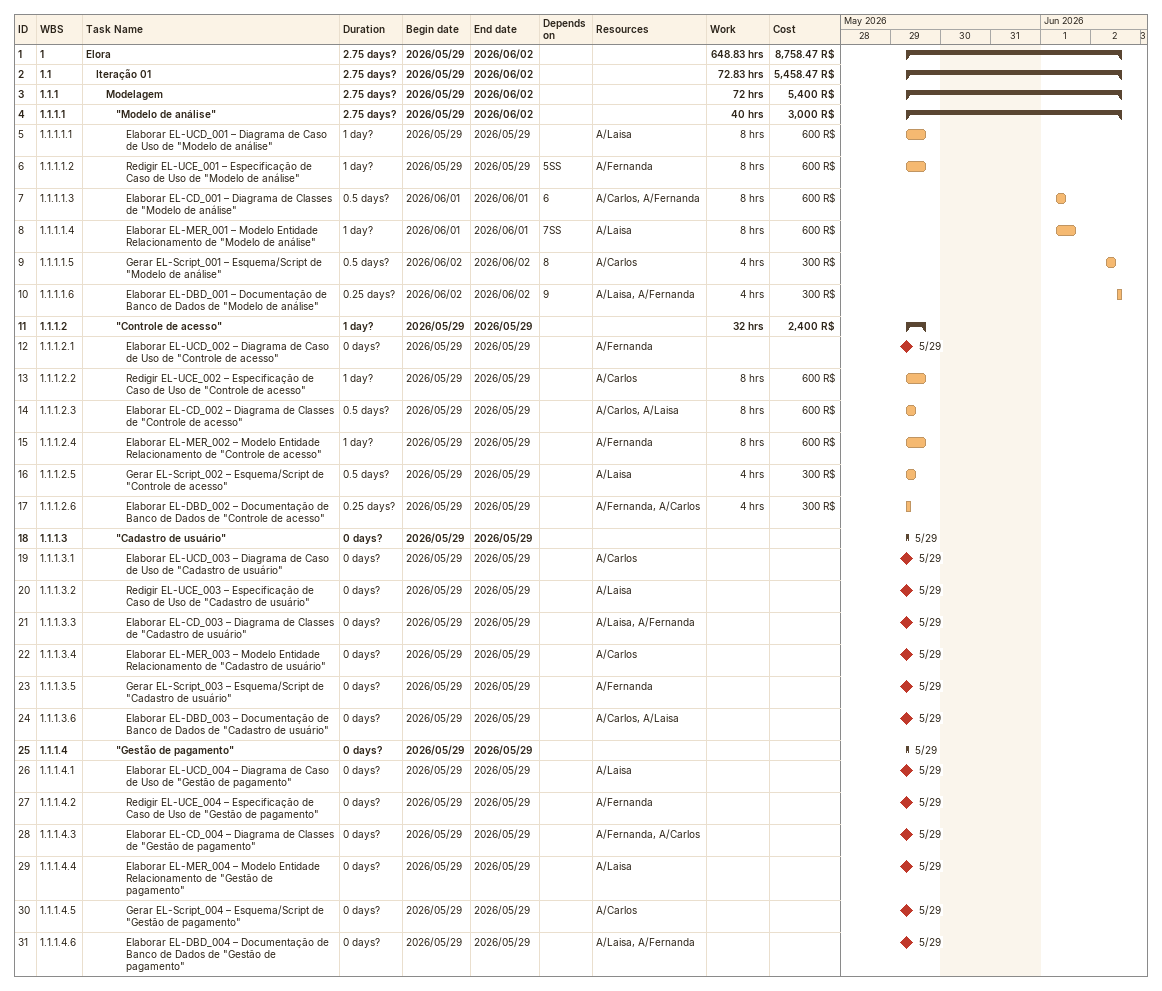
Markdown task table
| ID | WBS | Task | Duration | Start | Finish | Predecessors | Resources | Work (h) | Cost (R$) |
|---|---|---|---|---|---|---|---|---|---|
| 1 | 1 | **Elora** | 2.75d? | 2026-05-29 | 2026-06-02 |  |  | 648.83 | 8758.47 |
| 2 | 1.1 | **Iteração 01** | 2.75d? | 2026-05-29 | 2026-06-02 |  |  | 72.83 | 5458.47 |
| 3 | 1.1.1 | **Modelagem** | 2.75d? | 2026-05-29 | 2026-06-02 |  |  | 72 | 5400 |
| 4 | 1.1.1.1 | **"Modelo de análise"** | 2.75d? | 2026-05-29 | 2026-06-02 |  |  | 40 | 3000 |
| 5 | 1.1.1.1.1 | Elaborar EL-UCD_001 – Diagrama de Caso de Uso de "Modelo de análise" | 1d? | 2026-05-29 | 2026-05-29 |  | A/Laisa | 8 | 600 |
| 6 | 1.1.1.1.2 | Redigir EL-UCE_001 – Especificação de Caso de Uso de "Modelo de análise" | 1d? | 2026-05-29 | 2026-05-29 | 5SS | A/Fernanda | 8 | 600 |
| 7 | 1.1.1.1.3 | Elaborar EL-CD_001 – Diagrama de Classes de "Modelo de análise" | 0.5d? | 2026-06-01 | 2026-06-01 | 6 | A/Carlos, A/Fernanda | 8 | 600 |
| 8 | 1.1.1.1.4 | Elaborar EL-MER_001 – Modelo Entidade Relacionamento de "Modelo de análise" | 1d? | 2026-06-01 | 2026-06-01 | 7SS | A/Laisa | 8 | 600 |
| 9 | 1.1.1.1.5 | Gerar EL-Script_001 – Esquema/Script de "Modelo de análise" | 0.5d? | 2026-06-02 | 2026-06-02 | 8 | A/Carlos | 4 | 300 |
| 10 | 1.1.1.1.6 | Elaborar EL-DBD_001 – Documentação de Banco de Dados de "Modelo de análise" | 0.25d? | 2026-06-02 | 2026-06-02 | 9 | A/Laisa, A/Fernanda | 4 | 300 |
| 11 | 1.1.1.2 | **"Controle de acesso"** | 1d? | 2026-05-29 | 2026-05-29 |  |  | 32 | 2400 |
| 12 | 1.1.1.2.1 | Elaborar EL-UCD_002 – Diagrama de Caso de Uso de "Controle de acesso" | 0d? | 2026-05-29 | 2026-05-29 |  | A/Fernanda |  |  |
| 13 | 1.1.1.2.2 | Redigir EL-UCE_002 – Especificação de Caso de Uso de "Controle de acesso" | 1d? | 2026-05-29 | 2026-05-29 |  | A/Carlos | 8 | 600 |
| 14 | 1.1.1.2.3 | Elaborar EL-CD_002 – Diagrama de Classes de "Controle de acesso" | 0.5d? | 2026-05-29 | 2026-05-29 |  | A/Carlos, A/Laisa | 8 | 600 |
| 15 | 1.1.1.2.4 | Elaborar EL-MER_002 – Modelo Entidade Relacionamento de "Controle de acesso" | 1d? | 2026-05-29 | 2026-05-29 |  | A/Fernanda | 8 | 600 |
| 16 | 1.1.1.2.5 | Gerar EL-Script_002 – Esquema/Script de "Controle de acesso" | 0.5d? | 2026-05-29 | 2026-05-29 |  | A/Laisa | 4 | 300 |
| 17 | 1.1.1.2.6 | Elaborar EL-DBD_002 – Documentação de Banco de Dados de "Controle de acesso" | 0.25d? | 2026-05-29 | 2026-05-29 |  | A/Fernanda, A/Carlos | 4 | 300 |
| 18 | 1.1.1.3 | **"Cadastro de usuário"** | 0d? | 2026-05-29 | 2026-05-29 |  |  |  |  |
| 19 | 1.1.1.3.1 | Elaborar EL-UCD_003 – Diagrama de Caso de Uso de "Cadastro de usuário" | 0d? | 2026-05-29 | 2026-05-29 |  | A/Carlos |  |  |
| 20 | 1.1.1.3.2 | Redigir EL-UCE_003 – Especificação de Caso de Uso de "Cadastro de usuário" | 0d? | 2026-05-29 | 2026-05-29 |  | A/Laisa |  |  |
| 21 | 1.1.1.3.3 | Elaborar EL-CD_003 – Diagrama de Classes de "Cadastro de usuário" | 0d? | 2026-05-29 | 2026-05-29 |  | A/Laisa, A/Fernanda |  |  |
| 22 | 1.1.1.3.4 | Elaborar EL-MER_003 – Modelo Entidade Relacionamento de "Cadastro de usuário" | 0d? | 2026-05-29 | 2026-05-29 |  | A/Carlos |  |  |
| 23 | 1.1.1.3.5 | Gerar EL-Script_003 – Esquema/Script de "Cadastro de usuário" | 0d? | 2026-05-29 | 2026-05-29 |  | A/Fernanda |  |  |
| 24 | 1.1.1.3.6 | Elaborar EL-DBD_003 – Documentação de Banco de Dados de "Cadastro de usuário" | 0d? | 2026-05-29 | 2026-05-29 |  | A/Carlos, A/Laisa |  |  |
| 25 | 1.1.1.4 | **"Gestão de pagamento"** | 0d? | 2026-05-29 | 2026-05-29 |  |  |  |  |
| 26 | 1.1.1.4.1 | Elaborar EL-UCD_004 – Diagrama de Caso de Uso de "Gestão de pagamento" | 0d? | 2026-05-29 | 2026-05-29 |  | A/Laisa |  |  |
| 27 | 1.1.1.4.2 | Redigir EL-UCE_004 – Especificação de Caso de Uso de "Gestão de pagamento" | 0d? | 2026-05-29 | 2026-05-29 |  | A/Fernanda |  |  |
| 28 | 1.1.1.4.3 | Elaborar EL-CD_004 – Diagrama de Classes de "Gestão de pagamento" | 0d? | 2026-05-29 | 2026-05-29 |  | A/Fernanda, A/Carlos |  |  |
| 29 | 1.1.1.4.4 | Elaborar EL-MER_004 – Modelo Entidade Relacionamento de "Gestão de pagamento" | 0d? | 2026-05-29 | 2026-05-29 |  | A/Laisa |  |  |
| 30 | 1.1.1.4.5 | Gerar EL-Script_004 – Esquema/Script de "Gestão de pagamento" | 0d? | 2026-05-29 | 2026-05-29 |  | A/Carlos |  |  |
| 31 | 1.1.1.4.6 | Elaborar EL-DBD_004 – Documentação de Banco de Dados de "Gestão de pagamento" | 0d? | 2026-05-29 | 2026-05-29 |  | A/Laisa, A/Fernanda |  |  |
